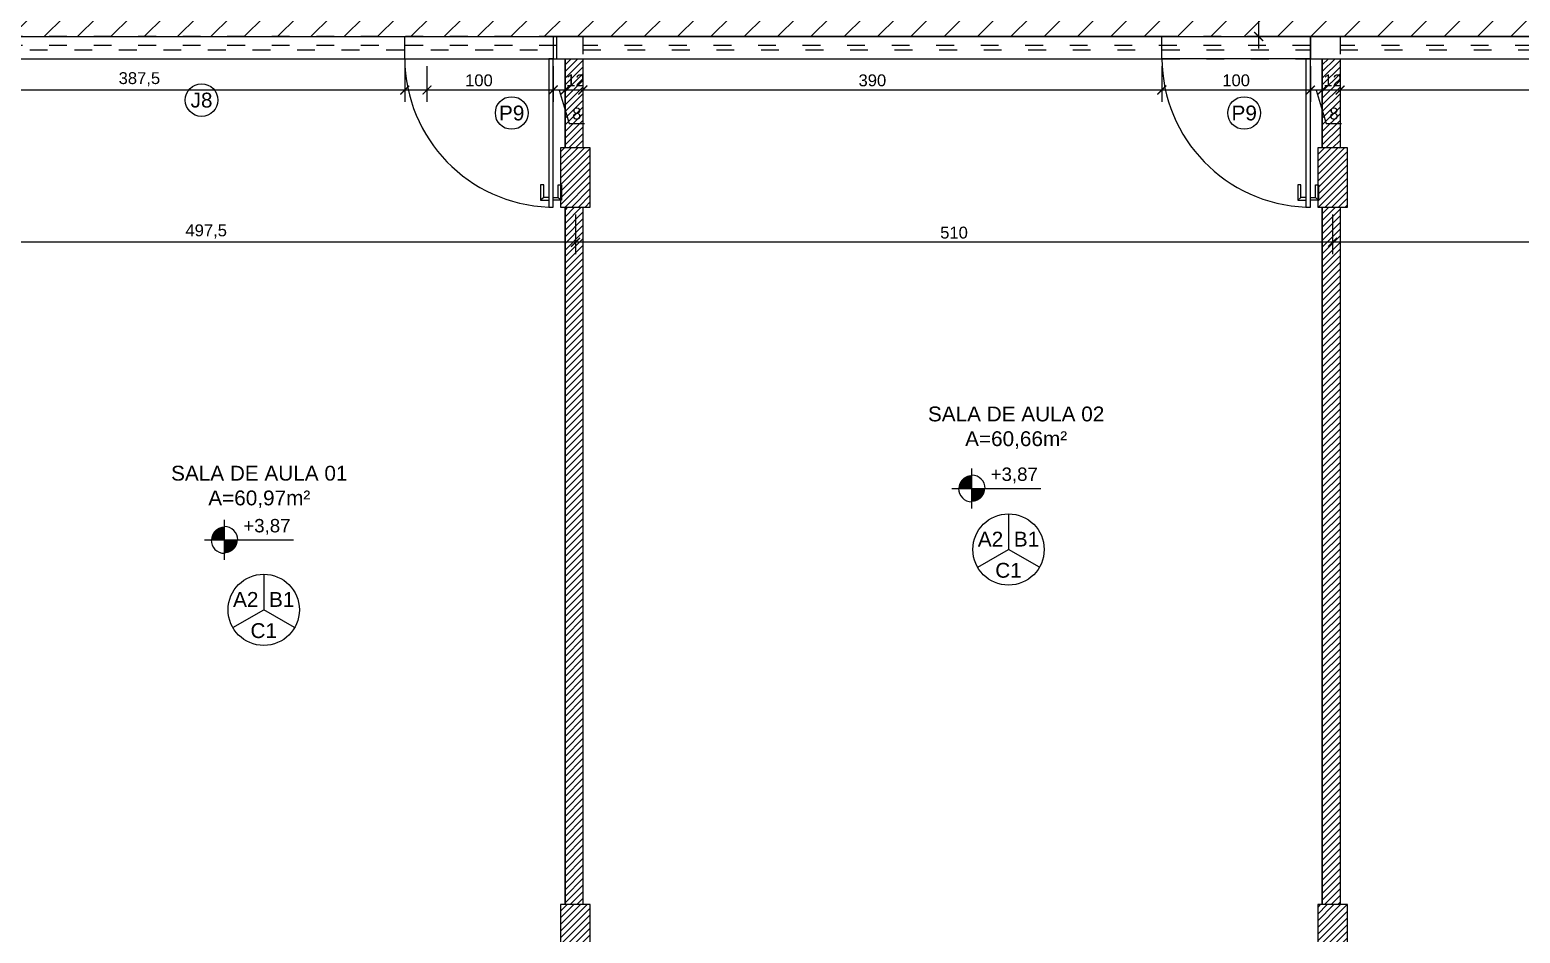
# Model space of a CAD drawing. Header units: millimetres. Extents: x 271 to 8721, y -7686 to -4716.
# Drawn here: x 773 to 1777, y -5933 to -5325 of the extents above; entities that cross this region are included whole.
import ezdxf
from ezdxf.enums import TextEntityAlignment as Align

# ---------------------------------------------------------------- set-up
doc = ezdxf.new("R2010")
doc.units = ezdxf.units.MM
doc.linetypes.add('ACAD_ISO03W100', pattern=[30, 12, -18])
for name, color, linetype in [('construir', 10, 'Continuous'), ('CONSTRUIR - CARTONADO', 161, 'Continuous'), ('COTA', 8, 'Continuous'), ('Esquadrias', 4, 'Continuous'), ('Estrutura nova', 49, 'Continuous'), ('LEGENDA', 7, 'Continuous'), ('PAREDE', 5, 'Continuous'), ('PISO', 3, 'Continuous'), ('SOLEIRA', 8, 'Continuous'), ('Texto', 7, 'Continuous')]:
    doc.layers.add(name, color=color, linetype=linetype)
doc.styles.add('ARIAL', font='Arial.ttf')
doc.dimstyles.new('COTA 50', dxfattribs={"dimscale": 0.5, "dimtxt": 16, "dimasz": 12, "dimexe": 16, "dimexo": 10, "dimgap": 5, "dimtad": 1, "dimrnd": 0.5, "dimtxsty": 'ARIAL', "dimblk": 'ARCHTICK', "dimcen": 2.5, "dimdle": 16, "dimclrd": 8, "dimclre": 8, "dimclrt": 7, "dimadec": 0, "dimazin": 0, "dimtfac": 1, "dimtmove": 1, "dimatfit": 3, "dimfxl": 1, "dimarcsym": 0})
pattern_1 = [(45, (-3697.115, -17436.7156), (-2.245064, 2.245064), [])]

# ---------------------------------------------------------------- blocks, each defined once
blk = doc.blocks.new('P100')
for p, q in [((100, 0), (0, 0)), ((0, 0), (0, -3)), ((100, -3), (100, 0)), ((0, -3), (100, -3)), ((95.4, 0), (93.4, 0))]:
    blk.add_line(p, q)
at = {"color": 8}
for p, q in [((85, 3.4), (85, 5.5)), ((85, 5.5), (95.4, 5.5)), ((93.4, 3.4), (85, 3.4)), ((93.4, 3.4), (95.4, 5.5)), ((93.4, 0), (93.4, 3.4)), ((95.4, 5.5), (95.4, 0)), ((93.4, -6.4), (85, -6.4)), ((85, -6.4), (85, -8.5)), ((85, -8.5), (95.4, -8.5)), ((93.4, -3), (93.4, -6.4)), ((93.4, -6.4), (95.4, -8.5)), ((95.4, -8.5), (95.4, -3))]:
    blk.add_line(p, q, dxfattribs=at)
blk.add_arc((-0.7, 0.7), 100.7, 270.3729, 357.8825, dxfattribs=at)
blk = doc.blocks.new('IND.ESQ.')
at = {"layer": 'Texto'}
blk.add_circle((0, 0), 5.5, dxfattribs=at)
at = {"layer": 'Texto', "style": 'ARIAL'}
blk.add_attdef('PP', text='', height=5, dxfattribs=at).set_placement((0, 0), align=Align.MIDDLE_CENTER)
blk = doc.blocks.new('A$C1DFB60F3')
at = {"layer": 'Texto', "color": 0, "linetype": 'ByBlock'}
for p, q in [((0, -13.5), (0, 13.5)), ((-13.5, 0), (46.5, 0))]:
    blk.add_line(p, q, dxfattribs=at)
at = {"layer": 'Texto', "color": 0, "linetype": 'ByBlock', "const_width": 9}
for points in [[(-4.5, 0, -0.414214), (0, 4.5, -0.618034)], [(0, -4.5, 0.414214), (4.5, 0, 0.618034)]]:
    blk.add_lwpolyline(points, format="xyb", dxfattribs=at)
at = {"layer": 'Texto', "color": 0, "linetype": 'ByBlock'}
for start, end in [(0, 90), (180, 270)]:
    blk.add_arc((0, 0), 9, start, end, dxfattribs=at)
at = {"layer": 'Texto', "color": 0, "linetype": 'ByBlock', "style": 'ARIAL'}
blk.add_attdef('0,00', (12.7, 5.1), '', height=9, dxfattribs=at)
blk = doc.blocks.new('PIZZA')
at = {"layer": 'Texto'}
for points in [[(0, 12), (0, 0)], [(-10.39, -6), (0, 0)], [(10.39, -6), (0, 0)]]:
    blk.add_lwpolyline(points, dxfattribs=at)
blk.add_circle((0, 0), 12, dxfattribs=at)
at = {"layer": 'Texto', "style": 'ARIAL'}
for tag, p in [('A1', (-6.06, 3.5)), ('B1', (6.06, 3.5)), ('C1', (0, -7))]:
    blk.add_attdef(tag, text='', height=5, dxfattribs=at).set_placement(p, align=Align.MIDDLE_CENTER)
blk = doc.blocks.new('_ArchTick')
at = {"layer": 'Texto', "color": 0, "const_width": 0.15}
blk.add_lwpolyline([(-0.5, -0.5), (0.5, 0.5)], dxfattribs=at)
blk = doc.blocks.new('*D82')
at = {"layer": 'COTA', "color": 8, "lineweight": -2, "transparency": 16777216}
for p, q in [((1600.9, -5337.1), (1600.9, -5086.1)), ((1680.7, -5094.1), (1592.9, -5094.1)), ((1630.7, -5329.1), (1592.9, -5329.1))]:
    blk.add_line(p, q, dxfattribs=at)
at = {"layer": 'Defpoints', "color": 0, "lineweight": -3, "transparency": 16777216}
for p in [(1600.9, -5094.1), (1685.7, -5094.1), (1635.7, -5329.1)]:
    blk.add_point(p, dxfattribs=at)
at = {"layer": 'COTA', "color": 8, "lineweight": -2, "transparency": 16777216, "xscale": 6, "yscale": 6, "zscale": 6}
for p, rotation in [((1600.9, -5094.1), 90), ((1600.9, -5329.1), 270)]:
    blk.add_blockref('_ArchTick', p, dxfattribs=dict(at, rotation=rotation))
at = {"layer": 'COTA', "color": 7, "lineweight": -2, "transparency": 16777216, "insert": (1594.3, -5211.6), "char_height": 8, "attachment_point": 5, "rotation": 90, "style": 'ARIAL'}
blk.add_mtext('235', dxfattribs=at)
blk = doc.blocks.new('*D183')
at = {"layer": 'COTA', "color": 8, "lineweight": -2, "transparency": 16777216}
for p, q in [((1655.7, -5349.1), (1655.7, -5373.2)), ((2045.7, -5349.1), (2045.7, -5373.2)), ((2053.7, -5365.2), (1647.7, -5365.2))]:
    blk.add_line(p, q, dxfattribs=at)
at = {"layer": 'Defpoints', "color": 0, "lineweight": -3, "transparency": 16777216}
for p in [(1655.7, -5344.1), (2045.7, -5344.1), (1655.7, -5365.2)]:
    blk.add_point(p, dxfattribs=at)
at = {"layer": 'COTA', "color": 8, "lineweight": -2, "transparency": 16777216, "xscale": 6, "yscale": 6, "zscale": 6, "rotation": 180}
blk.add_blockref('_ArchTick', (1655.7, -5365.2), dxfattribs=at)
at = {"layer": 'COTA', "color": 8, "lineweight": -2, "transparency": 16777216, "xscale": 6, "yscale": 6, "zscale": 6}
blk.add_blockref('_ArchTick', (2045.7, -5365.2), dxfattribs=at)
at = {"layer": 'COTA', "color": 7, "lineweight": -2, "transparency": 16777216, "insert": (1850.7, -5358.7), "char_height": 8, "attachment_point": 5, "style": 'ARIAL'}
blk.add_mtext('390', dxfattribs=at)
blk = doc.blocks.new('*D184')
at = {"layer": 'COTA', "color": 8, "lineweight": -2, "transparency": 16777216}
for p, q in [((1643.7, -5349.1), (1643.7, -5373.2)), ((1655.7, -5349.1), (1655.7, -5373.2)), ((1663.7, -5365.2), (1635.7, -5365.2))]:
    blk.add_line(p, q, dxfattribs=at)
at = {"layer": 'Defpoints', "color": 0, "lineweight": -3, "transparency": 16777216}
for p in [(1643.7, -5344.1), (1655.7, -5344.1), (1643.7, -5365.2)]:
    blk.add_point(p, dxfattribs=at)
at = {"layer": 'COTA', "color": 8, "lineweight": -2, "transparency": 16777216, "xscale": 6, "yscale": 6, "zscale": 6, "rotation": 180}
blk.add_blockref('_ArchTick', (1643.7, -5365.2), dxfattribs=at)
at = {"layer": 'COTA', "color": 8, "lineweight": -2, "transparency": 16777216, "xscale": 6, "yscale": 6, "zscale": 6}
blk.add_blockref('_ArchTick', (1655.7, -5365.2), dxfattribs=at)
at = {"layer": 'COTA', "color": 7, "lineweight": -2, "transparency": 16777216, "insert": (1650.7, -5358.7), "char_height": 8, "attachment_point": 5, "style": 'ARIAL'}
blk.add_mtext('12', dxfattribs=at)
blk = doc.blocks.new('*D185')
at = {"layer": 'COTA', "color": 8, "lineweight": -2, "transparency": 16777216}
for p, q in [((1635.7, -5349.1), (1635.7, -5373.2)), ((1643.7, -5349.1), (1643.7, -5373.2)), ((1651.7, -5365.2), (1627.7, -5365.2)), ((1639.7, -5365.2), (1646.4, -5387.7)), ((1646.4, -5387.7), (1656.7, -5387.7))]:
    blk.add_line(p, q, dxfattribs=at)
at = {"layer": 'Defpoints', "color": 0, "lineweight": -3, "transparency": 16777216}
for p in [(1635.7, -5344.1), (1643.7, -5344.1), (1635.7, -5365.2)]:
    blk.add_point(p, dxfattribs=at)
at = {"layer": 'COTA', "color": 8, "lineweight": -2, "transparency": 16777216, "xscale": 6, "yscale": 6, "zscale": 6, "rotation": 180}
blk.add_blockref('_ArchTick', (1635.7, -5365.2), dxfattribs=at)
at = {"layer": 'COTA', "color": 8, "lineweight": -2, "transparency": 16777216, "xscale": 6, "yscale": 6, "zscale": 6}
blk.add_blockref('_ArchTick', (1643.7, -5365.2), dxfattribs=at)
at = {"layer": 'COTA', "color": 7, "lineweight": -2, "transparency": 16777216, "insert": (1651.6, -5381.1), "char_height": 8, "attachment_point": 5, "style": 'ARIAL'}
blk.add_mtext('8', dxfattribs=at)
blk = doc.blocks.new('*D186')
at = {"layer": 'COTA', "color": 8, "lineweight": -2, "transparency": 16777216}
for p, q in [((1535.7, -5349.1), (1535.7, -5373.2)), ((1635.7, -5349.1), (1635.7, -5373.2)), ((1643.7, -5365.2), (1527.7, -5365.2))]:
    blk.add_line(p, q, dxfattribs=at)
at = {"layer": 'Defpoints', "color": 0, "lineweight": -3, "transparency": 16777216}
for p in [(1535.7, -5344.1), (1635.7, -5344.1), (1535.7, -5365.2)]:
    blk.add_point(p, dxfattribs=at)
at = {"layer": 'COTA', "color": 8, "lineweight": -2, "transparency": 16777216, "xscale": 6, "yscale": 6, "zscale": 6, "rotation": 180}
blk.add_blockref('_ArchTick', (1535.7, -5365.2), dxfattribs=at)
at = {"layer": 'COTA', "color": 8, "lineweight": -2, "transparency": 16777216, "xscale": 6, "yscale": 6, "zscale": 6}
blk.add_blockref('_ArchTick', (1635.7, -5365.2), dxfattribs=at)
at = {"layer": 'COTA', "color": 7, "lineweight": -2, "transparency": 16777216, "insert": (1585.7, -5358.7), "char_height": 8, "attachment_point": 5, "style": 'ARIAL'}
blk.add_mtext('100', dxfattribs=at)
blk = doc.blocks.new('*D187')
at = {"layer": 'COTA', "color": 8, "lineweight": -2, "transparency": 16777216}
for p, q in [((1145.7, -5349.1), (1145.7, -5373.2)), ((1535.7, -5349.1), (1535.7, -5373.2)), ((1543.7, -5365.2), (1137.7, -5365.2))]:
    blk.add_line(p, q, dxfattribs=at)
at = {"layer": 'Defpoints', "color": 0, "lineweight": -3, "transparency": 16777216}
for p in [(1145.7, -5344.1), (1535.7, -5344.1), (1145.7, -5365.2)]:
    blk.add_point(p, dxfattribs=at)
at = {"layer": 'COTA', "color": 8, "lineweight": -2, "transparency": 16777216, "xscale": 6, "yscale": 6, "zscale": 6, "rotation": 180}
blk.add_blockref('_ArchTick', (1145.7, -5365.2), dxfattribs=at)
at = {"layer": 'COTA', "color": 8, "lineweight": -2, "transparency": 16777216, "xscale": 6, "yscale": 6, "zscale": 6}
blk.add_blockref('_ArchTick', (1535.7, -5365.2), dxfattribs=at)
at = {"layer": 'COTA', "color": 7, "lineweight": -2, "transparency": 16777216, "insert": (1340.7, -5358.7), "char_height": 8, "attachment_point": 5, "style": 'ARIAL'}
blk.add_mtext('390', dxfattribs=at)
blk = doc.blocks.new('*D188')
at = {"layer": 'COTA', "color": 8, "lineweight": -2, "transparency": 16777216}
for p, q in [((1133.7, -5349.1), (1133.7, -5373.2)), ((1145.7, -5349.1), (1145.7, -5373.2)), ((1153.7, -5365.2), (1125.7, -5365.2))]:
    blk.add_line(p, q, dxfattribs=at)
at = {"layer": 'Defpoints', "color": 0, "lineweight": -3, "transparency": 16777216}
for p in [(1133.7, -5344.1), (1145.7, -5344.1), (1133.7, -5365.2)]:
    blk.add_point(p, dxfattribs=at)
at = {"layer": 'COTA', "color": 8, "lineweight": -2, "transparency": 16777216, "xscale": 6, "yscale": 6, "zscale": 6, "rotation": 180}
blk.add_blockref('_ArchTick', (1133.7, -5365.2), dxfattribs=at)
at = {"layer": 'COTA', "color": 8, "lineweight": -2, "transparency": 16777216, "xscale": 6, "yscale": 6, "zscale": 6}
blk.add_blockref('_ArchTick', (1145.7, -5365.2), dxfattribs=at)
at = {"layer": 'COTA', "color": 7, "lineweight": -2, "transparency": 16777216, "insert": (1140.7, -5358.7), "char_height": 8, "attachment_point": 5, "style": 'ARIAL'}
blk.add_mtext('12', dxfattribs=at)
blk = doc.blocks.new('*D189')
at = {"layer": 'COTA', "color": 8, "lineweight": -2, "transparency": 16777216}
for p, q in [((1125.7, -5349.1), (1125.7, -5373.2)), ((1133.7, -5349.1), (1133.7, -5373.2)), ((1141.7, -5365.2), (1117.7, -5365.2)), ((1129.7, -5365.2), (1136.4, -5387.7)), ((1136.4, -5387.7), (1146.7, -5387.7))]:
    blk.add_line(p, q, dxfattribs=at)
at = {"layer": 'Defpoints', "color": 0, "lineweight": -3, "transparency": 16777216}
for p in [(1125.7, -5344.1), (1133.7, -5344.1), (1125.7, -5365.2)]:
    blk.add_point(p, dxfattribs=at)
at = {"layer": 'COTA', "color": 8, "lineweight": -2, "transparency": 16777216, "xscale": 6, "yscale": 6, "zscale": 6, "rotation": 180}
blk.add_blockref('_ArchTick', (1125.7, -5365.2), dxfattribs=at)
at = {"layer": 'COTA', "color": 8, "lineweight": -2, "transparency": 16777216, "xscale": 6, "yscale": 6, "zscale": 6}
blk.add_blockref('_ArchTick', (1133.7, -5365.2), dxfattribs=at)
at = {"layer": 'COTA', "color": 7, "lineweight": -2, "transparency": 16777216, "insert": (1141.6, -5381.1), "char_height": 8, "attachment_point": 5, "style": 'ARIAL'}
blk.add_mtext('8', dxfattribs=at)
blk = doc.blocks.new('*D190')
at = {"layer": 'COTA', "color": 8, "lineweight": -2, "transparency": 16777216}
for p, q in [((1025.7, -5349.1), (1025.7, -5373.2)), ((1125.7, -5349.1), (1125.7, -5373.2)), ((1133.7, -5365.2), (1017.7, -5365.2))]:
    blk.add_line(p, q, dxfattribs=at)
at = {"layer": 'Defpoints', "color": 0, "lineweight": -3, "transparency": 16777216}
for p in [(1025.7, -5344.1), (1125.7, -5344.1), (1025.7, -5365.2)]:
    blk.add_point(p, dxfattribs=at)
at = {"layer": 'COTA', "color": 8, "lineweight": -2, "transparency": 16777216, "xscale": 6, "yscale": 6, "zscale": 6, "rotation": 180}
blk.add_blockref('_ArchTick', (1025.7, -5365.2), dxfattribs=at)
at = {"layer": 'COTA', "color": 8, "lineweight": -2, "transparency": 16777216, "xscale": 6, "yscale": 6, "zscale": 6}
blk.add_blockref('_ArchTick', (1125.7, -5365.2), dxfattribs=at)
at = {"layer": 'COTA', "color": 7, "lineweight": -2, "transparency": 16777216, "insert": (1075.7, -5358.7), "char_height": 8, "attachment_point": 5, "style": 'ARIAL'}
blk.add_mtext('100', dxfattribs=at)
blk = doc.blocks.new('*D191')
at = {"layer": 'COTA', "color": 8, "lineweight": -2, "transparency": 16777216}
for p, q in [((653.2, -5349.1), (653.2, -5373.2)), ((1040.7, -5349.1), (1040.7, -5373.2)), ((1048.7, -5365.2), (645.2, -5365.2))]:
    blk.add_line(p, q, dxfattribs=at)
at = {"layer": 'Defpoints', "color": 0, "lineweight": -3, "transparency": 16777216}
for p in [(653.2, -5344.1), (1040.7, -5344.1), (653.2, -5365.2)]:
    blk.add_point(p, dxfattribs=at)
at = {"layer": 'COTA', "color": 8, "lineweight": -2, "transparency": 16777216, "xscale": 6, "yscale": 6, "zscale": 6, "rotation": 180}
blk.add_blockref('_ArchTick', (653.2, -5365.2), dxfattribs=at)
at = {"layer": 'COTA', "color": 8, "lineweight": -2, "transparency": 16777216, "xscale": 6, "yscale": 6, "zscale": 6}
blk.add_blockref('_ArchTick', (1040.7, -5365.2), dxfattribs=at)
at = {"layer": 'COTA', "color": 7, "lineweight": -2, "transparency": 16777216, "insert": (847, -5357.9), "char_height": 8, "attachment_point": 5, "style": 'ARIAL'}
blk.add_mtext('387,5', dxfattribs=at)
blk = doc.blocks.new('*D272')
at = {"layer": 'COTA', "color": 8, "lineweight": -2, "transparency": 16777216}
for p, q in [((1650.7, -5449.1), (1650.7, -5475.8)), ((2160.7, -5449.1), (2160.7, -5475.8)), ((2168.7, -5467.8), (1642.7, -5467.8))]:
    blk.add_line(p, q, dxfattribs=at)
at = {"layer": 'Defpoints', "color": 0, "lineweight": -3, "transparency": 16777216}
for p in [(1650.7, -5444.1), (2160.7, -5444.1), (1650.7, -5467.8)]:
    blk.add_point(p, dxfattribs=at)
at = {"layer": 'COTA', "color": 8, "lineweight": -2, "transparency": 16777216, "xscale": 6, "yscale": 6, "zscale": 6, "rotation": 180}
blk.add_blockref('_ArchTick', (1650.7, -5467.8), dxfattribs=at)
at = {"layer": 'COTA', "color": 8, "lineweight": -2, "transparency": 16777216, "xscale": 6, "yscale": 6, "zscale": 6}
blk.add_blockref('_ArchTick', (2160.7, -5467.8), dxfattribs=at)
at = {"layer": 'COTA', "color": 7, "lineweight": -2, "transparency": 16777216, "insert": (1905.7, -5461.3), "char_height": 8, "attachment_point": 5, "style": 'ARIAL'}
blk.add_mtext('510', dxfattribs=at)
blk = doc.blocks.new('*D273')
at = {"layer": 'COTA', "color": 8, "lineweight": -2, "transparency": 16777216}
for p, q in [((1140.7, -5449.1), (1140.7, -5475.8)), ((1650.7, -5449.1), (1650.7, -5475.8)), ((1658.7, -5467.8), (1132.7, -5467.8))]:
    blk.add_line(p, q, dxfattribs=at)
at = {"layer": 'Defpoints', "color": 0, "lineweight": -3, "transparency": 16777216}
for p in [(1140.7, -5444.1), (1650.7, -5444.1), (1140.7, -5467.8)]:
    blk.add_point(p, dxfattribs=at)
at = {"layer": 'COTA', "color": 8, "lineweight": -2, "transparency": 16777216, "xscale": 6, "yscale": 6, "zscale": 6, "rotation": 180}
blk.add_blockref('_ArchTick', (1140.7, -5467.8), dxfattribs=at)
at = {"layer": 'COTA', "color": 8, "lineweight": -2, "transparency": 16777216, "xscale": 6, "yscale": 6, "zscale": 6}
blk.add_blockref('_ArchTick', (1650.7, -5467.8), dxfattribs=at)
at = {"layer": 'COTA', "color": 7, "lineweight": -2, "transparency": 16777216, "insert": (1395.7, -5461.3), "char_height": 8, "attachment_point": 5, "style": 'ARIAL'}
blk.add_mtext('510', dxfattribs=at)
blk = doc.blocks.new('*D274')
at = {"layer": 'COTA', "color": 8, "lineweight": -2, "transparency": 16777216}
for p, q in [((643.2, -5374.1), (643.2, -5475.8)), ((1140.7, -5449.1), (1140.7, -5475.8)), ((1148.7, -5467.8), (635.2, -5467.8))]:
    blk.add_line(p, q, dxfattribs=at)
at = {"layer": 'Defpoints', "color": 0, "lineweight": -3, "transparency": 16777216}
for p in [(643.2, -5369.1), (1140.7, -5444.1), (643.2, -5467.8)]:
    blk.add_point(p, dxfattribs=at)
at = {"layer": 'COTA', "color": 8, "lineweight": -2, "transparency": 16777216, "xscale": 6, "yscale": 6, "zscale": 6, "rotation": 180}
blk.add_blockref('_ArchTick', (643.2, -5467.8), dxfattribs=at)
at = {"layer": 'COTA', "color": 8, "lineweight": -2, "transparency": 16777216, "xscale": 6, "yscale": 6, "zscale": 6}
blk.add_blockref('_ArchTick', (1140.7, -5467.8), dxfattribs=at)
at = {"layer": 'COTA', "color": 7, "lineweight": -2, "transparency": 16777216, "insert": (892, -5460.5), "char_height": 8, "attachment_point": 5, "style": 'ARIAL'}
blk.add_mtext('497,5', dxfattribs=at)

msp = doc.modelspace()

# ---------------------------------------------------------------- hatches: boundary and pattern name
at = {"layer": 'construir'}
h = msp.add_hatch(dxfattribs=at)
h.set_pattern_fill('ANSI31', color=256, scale=5, angle=180, style=0)
h.set_pattern_definition([(-135, (30607.291, 19309.159), (11.22532, -11.22532), [])])
h.paths.add_polyline_path([(1758.214, -5094.093), (1758.214, -4919.093), (633.214, -4919.093), (633.214, -5329.093), (6731.214, -5329.093), (6731.214, -5339.093), (7056.214, -5339.093), (7056.214, -5094.093), (5665.714, -5094.093), (5665.714, -4864.093), (4380.714, -4864.093), (4380.714, -5094.093)])
h = msp.add_hatch(dxfattribs=at)
h.set_pattern_fill('ANSI31', color=256, style=0)
h.set_pattern_definition(pattern_1)
h.paths.add_polyline_path([(1130.714, -5444.093), (1150.714, -5444.093), (1150.714, -5404.093), (1130.714, -5404.093)])
h = msp.add_hatch(dxfattribs=at)
h.set_pattern_fill('ANSI31', color=256, style=0)
h.set_pattern_definition(pattern_1)
h.paths.add_polyline_path([(1640.714, -5444.093), (1660.714, -5444.093), (1660.714, -5404.093), (1640.714, -5404.093)])
h = msp.add_hatch(dxfattribs=at)
h.set_pattern_fill('ANSI31', color=256, style=0)
h.set_pattern_definition(pattern_1)
h.paths.add_polyline_path([(1130.714, -5954.093), (1150.714, -5954.093), (1150.714, -5914.093), (1130.714, -5914.093)])
h = msp.add_hatch(dxfattribs=at)
h.set_pattern_fill('ANSI31', color=256, style=0)
h.set_pattern_definition(pattern_1)
h.paths.add_polyline_path([(1640.714, -5954.093), (1660.714, -5954.093), (1660.714, -5914.093), (1640.714, -5914.093)])
at = {"layer": 'CONSTRUIR - CARTONADO'}
h = msp.add_hatch(dxfattribs=at)
h.set_pattern_fill('ANSI31', color=256, style=0)
h.set_pattern_definition([(45, (1135.7136, -5409.0926), (-2.24506, 2.24506), [])])
h.paths.add_polyline_path([(1145.714, -5344.093), (1133.714, -5344.093), (1133.714, -5404.093), (1145.714, -5404.093)])
h = msp.add_hatch(dxfattribs=at)
h.set_pattern_fill('ANSI31', color=256, style=0)
h.set_pattern_definition([(45, (1645.7136, -5409.0926), (-2.24506, 2.24506), [])])
h.paths.add_polyline_path([(1643.714, -5404.093), (1655.714, -5404.093), (1655.714, -5344.093), (1643.714, -5344.093)])
h = msp.add_hatch(dxfattribs=at)
h.set_pattern_fill('ANSI31', color=256, style=0)
h.set_pattern_definition([(45, (1135.7136, -6104.0926), (-2.245064, 2.245064), [])])
h.paths.add_polyline_path([(1145.714, -5444.093), (1133.714, -5444.093), (1133.714, -5914.093), (1145.714, -5914.093)])
h = msp.add_hatch(dxfattribs=at)
h.set_pattern_fill('ANSI31', color=256, style=0)
h.set_pattern_definition([(45, (1643.7136, -6104.0926), (-2.245064, 2.245064), [])])
h.paths.add_polyline_path([(1643.714, -5914.093), (1655.714, -5914.093), (1655.714, -5444.093), (1643.714, -5444.093)])

# ---------------------------------------------------------------- linework, layer by layer
for points in [[(1133.714, -5344.093), (1145.714, -5344.093), (1145.714, -5404.093), (1133.714, -5404.093)], [(1643.714, -5344.093), (1655.714, -5344.093), (1655.714, -5404.093), (1643.714, -5404.093)], [(1133.714, -5444.093), (1145.714, -5444.093), (1145.714, -5914.093), (1133.714, -5914.093)], [(1643.714, -5444.093), (1655.714, -5444.093), (1655.714, -5914.093), (1643.714, -5914.093)]]:
    msp.add_lwpolyline(points, close=True, dxfattribs=at)
at = {"layer": 'Esquadrias'}
for p, q in [((1128.214, -5344.093), (1128.214, -5329.093)), ((1635.714, -5344.093), (1635.714, -5329.093))]:
    msp.add_line(p, q, dxfattribs=at)
at = {"layer": 'Esquadrias', "linetype": 'ACAD_ISO03W100'}
for points in [[(1128.214, -5329.093), (653.214, -5329.093), (653.214, -5344.093), (1128.214, -5344.093)], [(1635.714, -5329.093), (1145.714, -5329.093), (1145.714, -5344.093), (1635.714, -5344.093)], [(2145.714, -5329.093), (1655.714, -5329.093), (1655.714, -5344.093), (2145.714, -5344.093)], [(1128.214, -5335.093), (653.214, -5335.093), (653.214, -5338.093), (1128.214, -5338.093)], [(1635.714, -5335.093), (1145.714, -5335.093), (1145.714, -5338.093), (1635.714, -5338.093)], [(2145.714, -5335.093), (1655.714, -5335.093), (1655.714, -5338.093), (2145.714, -5338.093)]]:
    msp.add_lwpolyline(points, dxfattribs=at)
at = {"layer": 'Estrutura nova', "linetype": 'Continuous'}
for points in [[(1130.714, -5444.093), (1150.714, -5444.093), (1150.714, -5404.093), (1130.714, -5404.093), (1130.714, -5444.093)], [(1640.714, -5444.093), (1660.714, -5444.093), (1660.714, -5404.093), (1640.714, -5404.093), (1640.714, -5444.093)], [(1130.714, -5954.093), (1150.714, -5954.093), (1150.714, -5914.093), (1130.714, -5914.093), (1130.714, -5954.093)], [(1640.714, -5954.093), (1660.714, -5954.093), (1660.714, -5914.093), (1640.714, -5914.093), (1640.714, -5954.093)]]:
    msp.add_lwpolyline(points, dxfattribs=at)
at = {"layer": 'PAREDE'}
for p, q in [((633.214, -5329.093), (1025.714, -5329.093)), ((1025.714, -5344.093), (1025.714, -5329.093)), ((653.214, -5344.093), (1025.714, -5344.093))]:
    msp.add_line(p, q, dxfattribs=at)
for points in [[(1535.714, -5344.093), (1535.714, -5329.093), (1125.714, -5329.093), (1125.714, -5344.093)], [(2045.714, -5344.093), (2045.714, -5329.093), (1635.714, -5329.093), (1635.714, -5344.093)]]:
    msp.add_lwpolyline(points, close=True, dxfattribs=at)
for points in [[(1133.714, -5344.093), (1133.714, -5404.093)], [(1145.714, -5344.093), (1145.714, -5404.093)], [(1643.714, -5344.093), (1643.714, -5404.093)], [(1655.714, -5344.093), (1655.714, -5404.093)], [(1133.714, -5444.093), (1133.714, -5914.093)], [(1145.714, -5444.093), (1145.714, -5914.093)], [(1643.714, -5444.093), (1643.714, -5914.093)], [(1655.714, -5444.093), (1655.714, -5914.093)]]:
    msp.add_lwpolyline(points, dxfattribs=at)
at = {"layer": 'PISO'}
msp.add_line((633.214, -5329.093), (5243.214, -5329.093), dxfattribs=at)
at = {"layer": 'SOLEIRA'}
for points in [[(1025.714, -5329.093), (1125.714, -5329.093)], [(1535.714, -5329.093), (1635.714, -5329.093)], [(1025.714, -5344.093), (1125.714, -5344.093)], [(1635.714, -5344.093), (1535.714, -5344.093)]]:
    msp.add_lwpolyline(points, dxfattribs=at)

# ---------------------------------------------------------------- block references
at = {"layer": 'Esquadrias', "rotation": 270}
for p in [(1125.714, -5344.093), (1635.714, -5344.093)]:
    msp.add_blockref('P100', p, dxfattribs=at)
at = {"layer": 'LEGENDA', "xscale": 2, "yscale": 2, "zscale": 2}
for p, values in [((888.875, -5371.967), {'PP': 'J8'}), ((1097.756, -5380.658), {'PP': 'P9'}), ((1591.15, -5380.658), {'PP': 'P9'})]:
    msp.add_blockref('IND.ESQ.', p, dxfattribs=at).add_auto_attribs(values)
at = {"layer": 'LEGENDA'}
for p in [(1407.675, -5633.674), (904.296, -5668.348)]:
    msp.add_blockref('A$C1DFB60F3', p, dxfattribs=at).add_auto_attribs({'0,00': '+3,87'})
at = {"layer": 'Texto', "xscale": 2, "yscale": 2, "zscale": 2}
for p in [(1432.408, -5674.813), (930.768, -5715.464)]:
    msp.add_blockref('PIZZA', p, dxfattribs=at).add_auto_attribs({'C1': 'C1', 'B1': 'B1', 'A1': 'A2'})

# ---------------------------------------------------------------- texts
at = {"layer": 'Texto', "char_height": 10, "attachment_point": 2, "style": 'ARIAL'}
for s, insert, width in [('SALA DE AULA 02 A=60,66m²', (1437.532, -5578.464), 126.55525), ('SALA DE AULA 01 A=60,97m²', (927.755, -5618.383), 126.53479)]:
    msp.add_mtext(s, dxfattribs=dict(at, insert=insert, width=width))

# ---------------------------------------------------------------- dimensions: what is measured, and where the dimension line sits
at = {"layer": 'COTA'}
dim = msp.add_linear_dim(base=(1600.876, -5094.093), p1=(1635.714, -5329.093), p2=(1685.714, -5094.093), angle=90, dimstyle='COTA 50', dxfattribs=at)
dim.commit()
dim.dimension.update_dxf_attribs({"geometry": '*D82', "text_midpoint": (1594.289, -5211.593)})
for base, p1, p2, picture, middle in [((653.214, -5365.243), (1040.714, -5344.093), (653.214, -5344.093), '*D191', (846.964, -5357.935)), ((1025.714, -5365.243), (1125.714, -5344.093), (1025.714, -5344.093), '*D190', (1075.714, -5358.658)), ((1125.714, -5365.243), (1133.714, -5344.093), (1125.714, -5344.093), '*D189', (1138.939, -5381.077)), ((1145.714, -5365.243), (1535.714, -5344.093), (1145.714, -5344.093), '*D187', (1340.714, -5358.655)), ((1535.714, -5365.243), (1635.714, -5344.093), (1535.714, -5344.093), '*D186', (1585.714, -5358.658)), ((1635.714, -5365.243), (1643.714, -5344.093), (1635.714, -5344.093), '*D185', (1648.939, -5381.077)), ((1655.714, -5365.243), (2045.714, -5344.093), (1655.714, -5344.093), '*D183', (1850.714, -5358.655)), ((643.214, -5467.848), (1140.714, -5444.093), (643.214, -5369.093), '*D274', (891.964, -5460.54)), ((1140.714, -5467.848), (1650.714, -5444.093), (1140.714, -5444.093), '*D273', (1395.714, -5461.263)), ((1650.714, -5467.848), (2160.714, -5444.093), (1650.714, -5444.093), '*D272', (1905.714, -5461.263))]:
    dim = msp.add_linear_dim(base=base, p1=p1, p2=p2, dimstyle='COTA 50', dxfattribs=at)
    dim.commit()
    dim.dimension.update_dxf_attribs({"geometry": picture, "text_midpoint": middle})
for base, p1, p2, picture, middle in [((1133.714, -5365.243), (1145.714, -5344.093), (1133.714, -5344.093), '*D188', (1140.714, -5365.243)), ((1643.714, -5365.243), (1655.714, -5344.093), (1643.714, -5344.093), '*D184', (1650.714, -5365.243))]:
    dim = msp.add_linear_dim(base=base, p1=p1, p2=p2, dimstyle='COTA 50', dxfattribs=at)
    dim.commit()
    dim.dimension.update_dxf_attribs({"geometry": picture, "text_midpoint": middle, "dimtype": 160})

doc.saveas('drawing.dxf')
